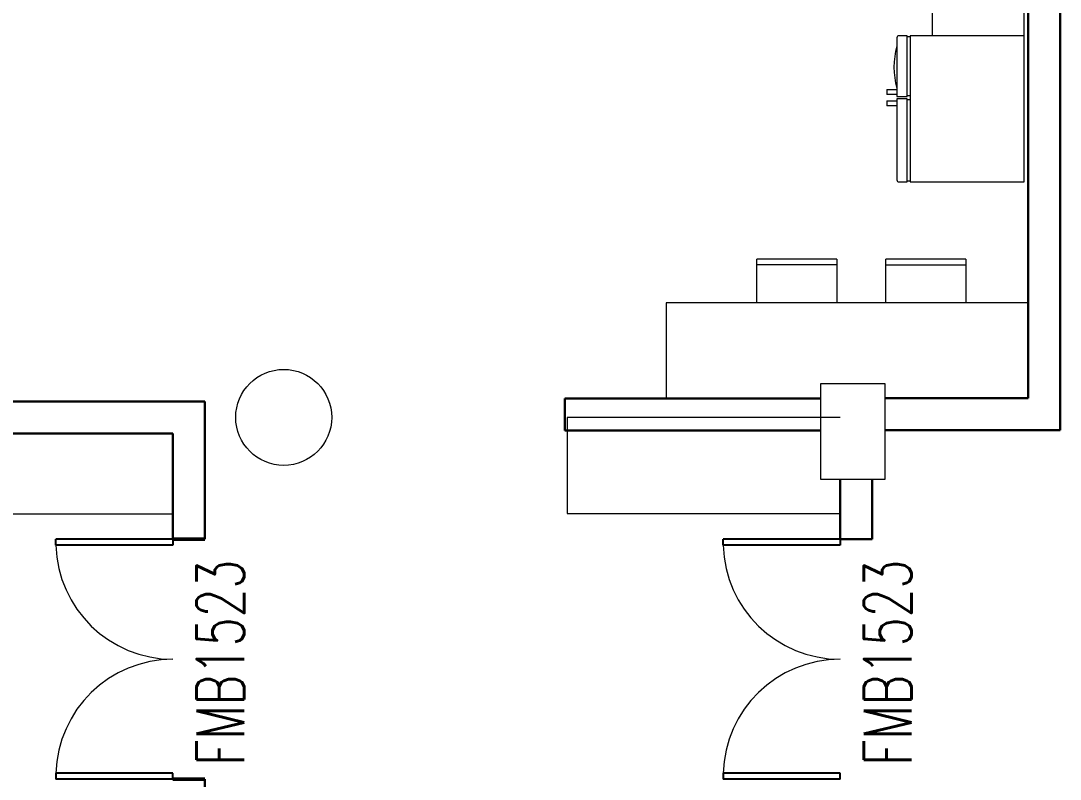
# Model space of a CAD drawing. Header units: inches. Extents: x 675 to 51927, y 19035 to 68555.
# Drawn here: x 11500 to 17996, y 45736 to 50478 of the extents above; entities that cross this region are included whole.
import ezdxf

# ---------------------------------------------------------------- set-up
doc = ezdxf.new("R2010")
doc.units = ezdxf.units.IN
doc.header["$LTSCALE"] = 0.5
doc.header["$MEASUREMENT"] = 0
for name, color, linetype, lineweight in [('00I-FURN', 30, 'Continuous', 9), ('Column', 192, 'Continuous', 13), ('Q-CASE', 31, 'Continuous', 9), ('Wall', 113, 'Continuous', 50)]:
    doc.layers.add(name, color=color, linetype=linetype, lineweight=lineweight)
doc.layers.add('Door Double', color=220, linetype='Continuous')
doc.layers.add('DOOR_FIRE_TEXT', color=7, linetype='Continuous')
doc.styles.add('_TCH_WINDOW', font='SIMPLEX', dxfattribs={"height": 3.5, "bigfont": 'GBCBIG'})

# ---------------------------------------------------------------- blocks, each defined once
blk = doc.blocks.new('$DorLib2D$00000002')
for p, q in [((-0.5, 0), (-0.5, 0.4875)), ((-0.475, 0.4875), (-0.5, 0.4875)), ((-0.475, 0), (-0.475, 0.4875)), ((0.475, 0), (0.475, 0.4875)), ((0.475, 0.4875), (0.5, 0.4875)), ((0.5, 0), (0.5, 0.4875)), ((-0.5, 0), (-0.475, 0)), ((0.5, 0), (0.475, 0))]:
    blk.add_line(p, q)
at = {"lineweight": 13}
for centre, start, end in [((-0.4875, 0), 0, 88.5307), ((0.4875, 0), 91.4693, 180)]:
    blk.add_arc(centre, 0.4875, start, end, dxfattribs=at)

msp = doc.modelspace()

# ---------------------------------------------------------------- linework, layer by layer
at = {"layer": '00I-FURN'}
for p, q in [((17196.4, 52141.3), (17196.4, 50384.3)), ((16976.4, 50371.6), (16976.4, 50003.3)), ((17039.9, 50384.3), (16989.1, 50384.3)), ((17039.9, 50003.3), (17039.9, 50384.3)), ((17059, 50378), (17039.9, 50378)), ((17770.2, 50384.3), (17059, 50384.3)), ((17059, 50384.3), (17059, 49469.9)), ((17770.2, 49469.9), (17770.2, 50384.3)), ((16967, 50282.7), (16968.2, 50282.7)), ((16968.2, 50092.2), (16967, 50092.2)), ((16912.9, 50047.8), (16912.9, 50016)), ((16912.9, 50047.8), (16976.4, 50047.8)), ((16976.4, 50016), (16912.9, 50016)), ((16912.9, 49977.9), (16912.9, 49946.2)), ((16912.9, 49977.9), (16976.4, 49977.9)), ((16976.4, 50003.3), (17039.9, 50003.3)), ((17039.9, 49990.6), (16976.4, 49990.6)), ((16976.4, 49990.6), (16976.4, 49482.6)), ((17039.9, 50009.7), (17059, 50009.7)), ((17039.9, 49469.9), (17039.9, 49990.6)), ((17059, 49984.3), (17039.9, 49984.3)), ((16976.4, 49946.2), (16912.9, 49946.2)), ((16989.1, 49469.9), (17039.9, 49469.9)), ((17039.9, 49476.3), (17059, 49476.3)), ((17059, 49469.9), (17770.2, 49469.9)), ((16599.8, 48988.1), (16099.8, 48988.1)), ((16099.8, 48714.9), (16099.8, 48988.1)), ((16599.8, 48988.1), (16599.8, 48714.9)), ((17406.4, 48987.3), (16906.4, 48987.3)), ((16906.4, 48714.9), (16906.4, 48987.3)), ((17406.4, 48987.3), (17406.4, 48714.9)), ((16099.8, 48953.1), (16599.8, 48953.1)), ((16906.4, 48952.3), (17406.4, 48952.3)), ((15533, 48714.9), (15533, 48116.3)), ((17796.4, 48714.9), (15533, 48714.9)), ((14914.2, 47997.9), (14914.2, 47397.9)), ((14914.2, 47397.9), (16621.4, 47397.9))]:
    msp.add_line(p, q, dxfattribs=at)
at = {"layer": '00I-FURN', "lineweight": 20}
msp.add_line((8983.1, 47395.5), (12451.4, 47395.5), dxfattribs=at)
at = {"layer": '00I-FURN'}
for centre, radius, start, end in [((16989.1, 50371.6), 12.7, 90, 180), ((17433.6, 50187.5), 476.3, 163.7398, 196.2602), ((16989.1, 49482.6), 12.7, 180, 270)]:
    msp.add_arc(centre, radius, start, end, dxfattribs=at)
at = {"layer": 'Column'}
for p, q in [((16501.4, 48209.9), (16901.4, 48209.9)), ((16501.4, 47609.9), (16501.4, 48209.9)), ((16901.4, 48209.9), (16901.4, 47609.9)), ((16901.4, 47609.9), (16501.4, 47609.9))]:
    msp.add_line(p, q, dxfattribs=at)
msp.add_circle((13143.7, 47997.9), 300, dxfattribs=at)
at = {"layer": 'Q-CASE'}
for p, q in [((17771.9, 49779.4), (17771.9, 52679.6)), ((17770.2, 49779.4), (17771.9, 49779.4)), ((16621.4, 47997.9), (14914.2, 47997.9))]:
    msp.add_line(p, q, dxfattribs=at)
at = {"layer": 'Wall', "lineweight": 30}
for p, q in [((17996.4, 47917.9), (17996.4, 56871.3)), ((17796.4, 52691.3), (17796.4, 48117.9)), ((12651.4, 48097.9), (9083.1, 48097.9)), ((12651.4, 48097.9), (12651.4, 47235.7)), ((16501.4, 48116.3), (14901.4, 48116.3)), ((14901.4, 48116.3), (14901.4, 47916.3)), ((17796.4, 48117.9), (16901.4, 48117.9)), ((12451.4, 47897.9), (9083.1, 47897.9)), ((12451.4, 47897.9), (12451.4, 47235.7)), ((16501.4, 47916.3), (14901.4, 47916.3)), ((16901.4, 47917.9), (17996.4, 47917.9)), ((16621.4, 47609.9), (16621.4, 47235.7)), ((16821.4, 47235.7), (16821.4, 47609.9)), ((16621.4, 47235.7), (16821.4, 47235.7)), ((12651.4, 45735.7), (12651.4, 45135.4))]:
    msp.add_line(p, q, dxfattribs=at)
at = {"layer": 'Wall'}
for p, q in [((12451.4, 47235.7), (12651.4, 47235.7)), ((12451.4, 45735.7), (12651.4, 45735.7))]:
    msp.add_line(p, q, dxfattribs=at)

# ---------------------------------------------------------------- block references
at = {"layer": 'Door Double'}
ref = msp.add_blockref('$DorLib2D$00000002', (12451.4, 46485.7), dxfattribs=dict(at, xscale=1500, yscale=1500, zscale=200, rotation=90.00000000000001))
ref.add_attrib('A', 'FMB1523', (12896.9, 45820.7), dxfattribs={"layer": 'DOOR_FIRE_TEXT', "ltscale": 20, "height": 297.5, "rotation": 90, "style": '_TCH_WINDOW', "width": 0.705882})
ref = msp.add_blockref('$DorLib2D$00000002', (16621.4, 46485.7), dxfattribs=dict(at, xscale=1500, yscale=1500, zscale=200, rotation=90.00000000000001))
ref.add_attrib('A', 'FMB1523', (17066.9, 45820.7), dxfattribs={"layer": 'DOOR_FIRE_TEXT', "ltscale": 20, "height": 297.5, "rotation": 90, "style": '_TCH_WINDOW', "width": 0.705882})

doc.saveas('drawing.dxf')
